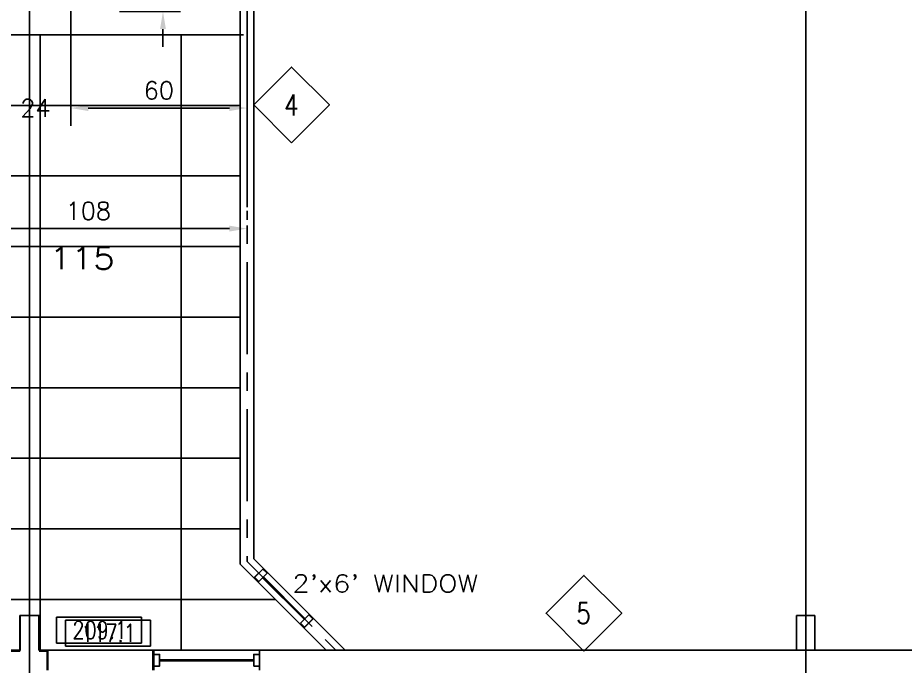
# Model space of a CAD drawing. Extents: x -289 to 2723, y -1587 to 303.
# Drawn here: x 525.9 to 827.8, y -1066.5 to -845.9 of the extents above; entities that cross this region are included whole.
import ezdxf
from ezdxf.enums import TextEntityAlignment as Align

# ---------------------------------------------------------------- set-up
doc = ezdxf.new("R2010")
doc.units = 0
doc.header["$MEASUREMENT"] = 0
doc.linetypes.add('Wall Base$0$CENTER', pattern=[2, 1.25, -0.25, 0.25, -0.25])
doc.layers.get('0').update_dxf_attribs({"linetype": 'CONTINUOUS'})
doc.layers.get('DEFPOINTS').update_dxf_attribs({"linetype": 'CONTINUOUS'})
for name, color, linetype in [('Wall Base$0$1_Arch_Plan_Center', 134, 'Wall Base$0$CENTER'), ('Wall Base$0$1_Arch_Plan_Dim', 5, 'CONTINUOUS'), ('Wall Base$0$1_Arch_Plan_Text1', 4, 'CONTINUOUS'), ('Wall Base$0$1_Arch_Plan_Wall', 7, 'CONTINUOUS'), ('Wall Base$0$1_Arch_Plan_Wall_Annot', 4, 'CONTINUOUS'), ('Wall Base$0$1_Arch_Plan_Wall_ColClad', 7, 'CONTINUOUS'), ('Wall Base$0$1_Arch_Plan_WinSec', 7, 'CONTINUOUS'), ('Wall Base$0$1_Arch_Reflected_Ceiling_Plan_Outline', 3, 'CONTINUOUS'), ('Wall Base$0$1_Arch_Reflected_Ceiling_Plan_Panel', 7, 'CONTINUOUS'), ('Wall Base$0$1_Arch_Reflected_Ceiling_Plan_Wall', 131, 'CONTINUOUS'), ('Wall Base$0$2_Arch_Plan_Center', 134, 'Wall Base$0$CENTER'), ('Wall Base$0$2_Arch_Plan_Text1', 4, 'CONTINUOUS'), ('Wall Base$0$2_Arch_Plan_Wall', 7, 'CONTINUOUS'), ('Wall Base$0$2_Arch_Plan_Wall_ColClad', 7, 'CONTINUOUS'), ('Wall Base$0$2_Arch_Reflected_Ceiling_Plan_Wall', 131, 'CONTINUOUS'), ('Wall Base$0$GRID', 131, 'CONTINUOUS')]:
    doc.layers.add(name, color=color, linetype=linetype)
doc.styles.add('Wall Base$0$ROMANS-115', font='romans.shx')
doc.styles.add('Wall Base$0$ROMANS80', font='romans.shx', dxfattribs={"width": 0.8})
doc.dimstyles.new('Wall Base$0$116-ROMANS-115-PS', dxfattribs={"dimscale": 96, "dimtxt": 0.0625, "dimasz": 0.0625, "dimexe": 0.0625, "dimexo": 0.03125, "dimgap": 0.03125, "dimtad": 1, "dimdec": 0, "dimlfac": 25.4, "dimrnd": 0.125, "dimzin": 1, "dimdsep": 46, "dimtxsty": 'Wall Base$0$ROMANS-115', "dimcen": 0.125, "dimclrd": 256, "dimclre": 256, "dimclrt": 256, "dimadec": 0, "dimazin": 0, "dimtfac": 1, "dimtdec": 0, "dimtofl": 0, "dimtmove": 2, "dimatfit": 0, "dimfxl": 1, "dimfrac": 2, "dimtolj": 1, "dimtzin": 0, "dimarcsym": 0})

# ---------------------------------------------------------------- blocks, each defined once
blk = doc.blocks.new('Wall Base$0$windowplan')
at = {"layer": 'Wall Base$0$1_Arch_Plan_WinSec'}
for p, q in [((2, 2.1875), (34, 2.1875)), ((2, 1.8125), (34, 1.8125))]:
    blk.add_line(p, q, dxfattribs=at)
for points in [[(0, 0), (2, 0), (2, 4), (0, 4)], [(0, 0), (2, 0), (2, 4), (0, 4)], [(34, 0), (36, 0), (36, 4), (34, 4)]]:
    blk.add_lwpolyline(points, close=True, dxfattribs=at)
blk = doc.blocks.new('*D299')
at = {"layer": 'DEFPOINTS', "color": 0, "transparency": 16777216}
for p in [(543.93, -819.81), (575.33, -819.81), (557.55, -843.81)]:
    blk.add_point(p, dxfattribs=at)
at = {"layer": 'Wall Base$0$1_Arch_Plan_Dim', "lineweight": -2, "transparency": 16777216}
for p, q in [((575.33, -813.81), (575.33, -807.81)), ((546.93, -819.81), (581.33, -819.81)), ((560.55, -843.81), (581.33, -843.81)), ((575.33, -849.81), (575.33, -855.81))]:
    blk.add_line(p, q, dxfattribs=at)
at = {"layer": 'Wall Base$0$1_Arch_Plan_Dim', "transparency": 16777216}
for points in [[(574.33, -813.81), (576.33, -813.81), (575.33, -819.81)], [(574.33, -849.81), (576.33, -849.81), (575.33, -843.81)]]:
    blk.add_solid(points, dxfattribs=at)
at = {"layer": 'Wall Base$0$1_Arch_Plan_Dim', "transparency": 16777216, "insert": (575.33, -831.81), "char_height": 6, "attachment_point": 5, "rotation": 90, "style": 'Wall Base$0$ROMANS-115'}
blk.add_mtext('\\A1;24', dxfattribs=at)
blk = doc.blocks.new('*D335')
at = {"layer": 'DEFPOINTS', "color": 0, "transparency": 16777216}
for p in [(495.93, -917.64), (495.93, -917.64), (603.93, -917.64)]:
    blk.add_point(p, dxfattribs=at)
at = {"layer": 'Wall Base$0$1_Arch_Plan_Dim', "lineweight": -2, "transparency": 16777216}
for p, q in [((495.93, -914.64), (495.93, -911.64)), ((603.93, -914.64), (603.93, -911.64)), ((597.93, -917.64), (501.93, -917.64))]:
    blk.add_line(p, q, dxfattribs=at)
at = {"layer": 'Wall Base$0$1_Arch_Plan_Dim', "transparency": 16777216}
for points in [[(501.93, -916.64), (501.93, -918.64), (495.93, -917.64)], [(597.93, -916.64), (597.93, -918.64), (603.93, -917.64)]]:
    blk.add_solid(points, dxfattribs=at)
at = {"layer": 'Wall Base$0$1_Arch_Plan_Dim', "transparency": 16777216, "insert": (549.93, -911.64), "char_height": 6, "attachment_point": 5, "style": 'Wall Base$0$ROMANS-115'}
blk.add_mtext('\\A1;108', dxfattribs=at)
blk = doc.blocks.new('*D336')
at = {"layer": 'DEFPOINTS', "color": 0, "transparency": 16777216}
for p in [(543.93, -819.68), (603.93, -849.73), (603.93, -876.64)]:
    blk.add_point(p, dxfattribs=at)
at = {"layer": 'Wall Base$0$1_Arch_Plan_Dim', "lineweight": -2, "transparency": 16777216}
for p, q in [((543.93, -822.68), (543.93, -882.64)), ((603.93, -852.73), (603.93, -882.64)), ((549.93, -876.64), (597.93, -876.64))]:
    blk.add_line(p, q, dxfattribs=at)
at = {"layer": 'Wall Base$0$1_Arch_Plan_Dim', "transparency": 16777216}
for points in [[(549.93, -875.64), (549.93, -877.64), (543.93, -876.64)], [(597.93, -875.64), (597.93, -877.64), (603.93, -876.64)]]:
    blk.add_solid(points, dxfattribs=at)
at = {"layer": 'Wall Base$0$1_Arch_Plan_Dim', "transparency": 16777216, "insert": (573.93, -870.64), "char_height": 6, "attachment_point": 5, "style": 'Wall Base$0$ROMANS-115'}
blk.add_mtext('\\A1;60', dxfattribs=at)
blk = doc.blocks.new('*D337')
at = {"layer": 'DEFPOINTS', "color": 0, "transparency": 16777216}
for p in [(519.93, -843.81), (519.93, -876.64), (543.93, -876.64)]:
    blk.add_point(p, dxfattribs=at)
at = {"layer": 'Wall Base$0$1_Arch_Plan_Dim', "lineweight": -2, "transparency": 16777216}
for p, q in [((519.93, -846.81), (519.93, -882.64)), ((543.93, -873.64), (543.93, -870.64)), ((513.93, -876.64), (507.93, -876.64)), ((549.93, -876.64), (555.93, -876.64))]:
    blk.add_line(p, q, dxfattribs=at)
at = {"layer": 'Wall Base$0$1_Arch_Plan_Dim', "transparency": 16777216}
for points in [[(513.93, -875.64), (513.93, -877.64), (519.93, -876.64)], [(549.93, -875.64), (549.93, -877.64), (543.93, -876.64)]]:
    blk.add_solid(points, dxfattribs=at)
at = {"layer": 'Wall Base$0$1_Arch_Plan_Dim', "transparency": 16777216, "insert": (531.93, -876.64), "char_height": 6, "attachment_point": 5, "style": 'Wall Base$0$ROMANS-115'}
blk.add_mtext('\\A1;24', dxfattribs=at)
blk = doc.blocks.new('Wall Base$0$Wall Number')
at = {"color": 5}
blk.add_lwpolyline([(-21.45, -21.45), (0, 0), (-21.45, 21.45), (-42.89, 0)], close=True, dxfattribs=at)
at = {"style": 'Wall Base$0$ROMANS80', "width": 0.8}
blk.add_attdef('WALL', text='', height=12, dxfattribs=at).set_placement((-21.62, -0.08), align=Align.MIDDLE)
blk = doc.blocks.new('Wall Base$0$DOOR2')
for p, q in [((0, 13.18), (43.28, 13.18)), ((0, 0), (0, 13.18)), ((43.28, 13.18), (43.28, 0)), ((43.28, 0), (0, 0))]:
    blk.add_line(p, q)
at = {"style": 'Wall Base$0$ROMANS80', "width": 0.8}
blk.add_attdef('DOOR', text='', height=9, dxfattribs=at).set_placement((21.91, 6.68), align=Align.MIDDLE)

msp = doc.modelspace()

# ---------------------------------------------------------------- linework, layer by layer
at = {"layer": 'Wall Base$0$1_Arch_Plan_Center', "ltscale": 25}
for p, q in [((603.9294, -729.0585), (603.9294, -1030.8247)), ((603.9294, -1030.8247), (634.1631, -1061.0585))]:
    msp.add_line(p, q, dxfattribs=at)
at = {"layer": 'Wall Base$0$1_Arch_Plan_Wall'}
for p, q in [((601.5544, -729.0585), (601.5544, -1031.8085)), ((606.1794, -729.0585), (606.1794, -1029.8927)), ((601.5544, -1031.8085), (630.8044, -1061.0585)), ((606.1794, -1029.8927), (637.3451, -1061.0585)), ((606.2404, -1036.4945), (609.5108, -1033.2241)), ((623.211, -1053.465), (626.4813, -1050.1947)), ((526.8044, -1061.0585), (359.0544, -1061.0585)), ((536.1794, -1061.0585), (533.0544, -1061.0585)), ((536.1794, -1061.0585), (536.1794, -1067.8085)), ((572.1794, -1061.0585), (572.1794, -1067.8085)), ((964.8044, -1061.0585), (572.1794, -1061.0585)), ((608.1794, -1067.8085), (608.1794, -1061.0585))]:
    msp.add_line(p, q, dxfattribs=at)
at = {"layer": 'Wall Base$0$1_Arch_Plan_Wall_ColClad'}
for p, q in [((533.0544, -1049.1835), (526.8044, -1049.1835)), ((526.8044, -1061.0585), (526.8044, -1049.1835)), ((533.0544, -1061.0585), (533.0544, -1049.1835)), ((797.0544, -1049.1835), (790.8044, -1049.1835)), ((790.8044, -1061.0585), (790.8044, -1049.1835)), ((797.0544, -1061.0585), (797.0544, -1049.1835))]:
    msp.add_line(p, q, dxfattribs=at)
at = {"layer": 'Wall Base$0$1_Arch_Plan_WinSec'}
for p, q in [((609.2014, -1036.3619), (623.3435, -1050.504)), ((609.4666, -1036.0967), (623.6087, -1050.2389))]:
    msp.add_line(p, q, dxfattribs=at)
for points in [[(606.5056, -1036.2293), (607.9198, -1037.6435), (610.7482, -1034.8151), (609.334, -1033.4009)], [(622.0619, -1051.7857), (623.4761, -1053.1999), (626.3046, -1050.3714), (624.8903, -1048.9572)]]:
    msp.add_lwpolyline(points, close=True, dxfattribs=at)
at = {"layer": 'Wall Base$0$1_Arch_Reflected_Ceiling_Plan_Outline'}
for p, q in [((601.5544, -655.4335), (601.5544, -1031.8085)), ((630.8044, -1061.0585), (601.5544, -1031.8085)), ((533.0544, -1049.1835), (526.8044, -1049.1835)), ((526.8044, -1049.1835), (526.8044, -1061.0585)), ((533.0544, -1061.0585), (533.0544, -1049.1835)), ((526.8044, -1061.0585), (359.0544, -1061.0585)), ((630.8044, -1061.0585), (533.0544, -1061.0585))]:
    msp.add_line(p, q, dxfattribs=at)
at = {"layer": 'Wall Base$0$1_Arch_Reflected_Ceiling_Plan_Panel'}
for p, q in [((602.7641, -851.746), (498.1794, -851.746)), ((533.5204, -851.746), (533.5204, -1061.0585)), ((581.5204, -851.746), (581.5204, -1061.0585)), ((601.5544, -875.746), (498.1794, -875.746)), ((601.5544, -899.746), (498.1794, -899.746)), ((601.5544, -923.746), (498.1794, -923.746)), ((601.5544, -947.746), (498.1794, -947.746)), ((601.5544, -971.746), (485.4919, -971.746)), ((601.5544, -995.746), (461.4919, -995.746)), ((601.5544, -1019.746), (-46.0706, -1019.746)), ((613.4919, -1043.746), (-46.0706, -1043.746))]:
    msp.add_line(p, q, dxfattribs=at)
at = {"layer": 'Wall Base$0$1_Arch_Reflected_Ceiling_Plan_Wall'}
for p, q in [((601.5544, -729.0585), (601.5544, -1031.8085)), ((606.1794, -729.0585), (606.1794, -1029.8927)), ((630.8044, -1061.0585), (601.5544, -1031.8085)), ((637.3451, -1061.0585), (606.1794, -1029.8927)), ((526.8044, -1061.0585), (359.0544, -1061.0585)), ((790.8044, -1061.0585), (533.0544, -1061.0585)), ((964.8044, -1061.0585), (797.0544, -1061.0585))]:
    msp.add_line(p, q, dxfattribs=at)
at = {"layer": 'Wall Base$0$2_Arch_Plan_Center', "ltscale": 25}
for p, q in [((529.9294, -1175.8085), (529.9294, -990.0585)), ((793.9294, -1061.3085), (793.9294, -1175.8085))]:
    msp.add_line(p, q, dxfattribs=at)
at = {"layer": 'Wall Base$0$2_Arch_Plan_Wall'}
for p, q in [((359.0544, -1061.3085), (526.6794, -1061.3085)), ((533.1794, -1061.3085), (535.9294, -1061.3085)), ((535.9294, -1067.8085), (535.9294, -1061.3085)), ((571.9298, -1067.8085), (571.9298, -1061.0585)), ((790.8044, -1061.0585), (571.9298, -1061.0585)), ((964.8044, -1061.0585), (797.0544, -1061.0585))]:
    msp.add_line(p, q, dxfattribs=at)
at = {"layer": 'Wall Base$0$2_Arch_Plan_Wall_ColClad'}
for p, q in [((526.6794, -1049.1835), (526.6794, -1061.3085)), ((533.1794, -1049.1835), (526.6794, -1049.1835)), ((533.1794, -1049.1835), (533.1794, -1061.0585)), ((790.8044, -1049.1835), (797.0544, -1049.1835)), ((790.8044, -1061.0585), (790.8044, -1049.1835)), ((797.0544, -1061.0585), (797.0544, -1049.1835))]:
    msp.add_line(p, q, dxfattribs=at)
at = {"layer": 'Wall Base$0$2_Arch_Reflected_Ceiling_Plan_Wall'}
for p, q in [((359.0544, -1061.0585), (526.6794, -1061.0585)), ((790.8044, -1061.0585), (533.1794, -1061.0585)), ((964.8044, -1061.0585), (797.0544, -1061.0585))]:
    msp.add_line(p, q, dxfattribs=at)
at = {"layer": 'Wall Base$0$GRID'}
for p, q in [((529.9294, -1175.8085), (529.9294, 252.7076)), ((529.9294, -1175.8085), (529.9294, 252.7076)), ((793.9294, 252.7076), (793.9294, -1062.3085)), ((793.9294, -1175.8085), (793.9294, 252.7076))]:
    msp.add_line(p, q, dxfattribs=at)

# ---------------------------------------------------------------- block references
at = {"layer": 'Wall Base$0$1_Arch_Plan_Dim'}
msp.add_blockref('Wall Base$0$windowplan', (572.1794, -1066.4335), dxfattribs=at)
at = {"layer": 'Wall Base$0$1_Arch_Plan_Text1', "xscale": 0.667919999863557, "yscale": 0.667919999863557, "zscale": 0.667919999863557}
msp.add_blockref('Wall Base$0$DOOR2', (542.1774, -1059.5924), dxfattribs=at).add_auto_attribs({'DOOR': '117.1'})
at = {"layer": 'Wall Base$0$1_Arch_Plan_Wall_Annot', "xscale": 0.5999999998775251, "yscale": 0.5999999998775251, "zscale": 0.5999999998775251}
for p, values in [((631.9157, -875.5703), {'WALL': '4'}), ((731.3462, -1048.4403), {'WALL': '5'})]:
    msp.add_blockref('Wall Base$0$Wall Number', p, dxfattribs=at).add_auto_attribs(values)
at = {"layer": 'Wall Base$0$2_Arch_Plan_Text1', "xscale": 0.6679199998743856, "yscale": 0.6679199998743856, "zscale": 0.6679199998743856}
msp.add_blockref('Wall Base$0$DOOR2', (539.1479, -1058.619), dxfattribs=at).add_auto_attribs({'DOOR': '209.1'})

# ---------------------------------------------------------------- texts
at = {"layer": 'Wall Base$0$1_Arch_Plan_Text1', "style": 'Wall Base$0$ROMANS-115', "width": 1.15}
for s, height, p in [('115', 7.5, (536.7689, -931.42)), ("2'x6' WINDOW", 6, (619.2882, -1041.3329))]:
    msp.add_text(s, height=height, dxfattribs=at).set_placement(p)

# ---------------------------------------------------------------- dimensions: what is measured, and where the dimension line sits
at = {"layer": 'Wall Base$0$1_Arch_Plan_Dim'}
dim = msp.add_linear_dim(base=(575.3263, -819.8085), p1=(557.5464, -843.8085), p2=(543.9294, -819.8085), angle=90, dimstyle='Wall Base$0$116-ROMANS-115-PS', override={"dimdec": 0, "dimlfac": -192, "dimrnd": 0, "dimpost": '\\X', "dimtdec": 6}, dxfattribs=at)
dim.commit()
dim.dimension.update_dxf_attribs({"geometry": '*D299', "text_midpoint": (575.3263, -831.8085), "dimtype": 160})
for base, p1, p2, picture, middle in [((603.9294, -876.6411), (543.9294, -819.6835), (603.9294, -849.7293), '*D336', (573.9294, -870.6411)), ((495.9294, -917.637), (603.9294, -917.637), (495.9294, -917.637), '*D335', (549.9294, -911.637))]:
    dim = msp.add_linear_dim(base=base, p1=p1, p2=p2, dimstyle='Wall Base$0$116-ROMANS-115-PS', override={"dimdec": 0, "dimlfac": -192, "dimrnd": 0, "dimpost": '\\X', "dimtdec": 6}, dxfattribs=at)
    dim.commit()
    dim.dimension.update_dxf_attribs({"geometry": picture, "text_midpoint": middle})
dim = msp.add_linear_dim(base=(519.9294, -876.6411), p1=(543.9294, -876.6411), p2=(519.9294, -843.8085), dimstyle='Wall Base$0$116-ROMANS-115-PS', override={"dimdec": 0, "dimlfac": -192, "dimrnd": 0, "dimpost": '\\X', "dimtdec": 6}, dxfattribs=at)
dim.commit()
dim.dimension.update_dxf_attribs({"geometry": '*D337', "text_midpoint": (531.9294, -876.6411), "dimtype": 160})

doc.saveas('drawing.dxf')
